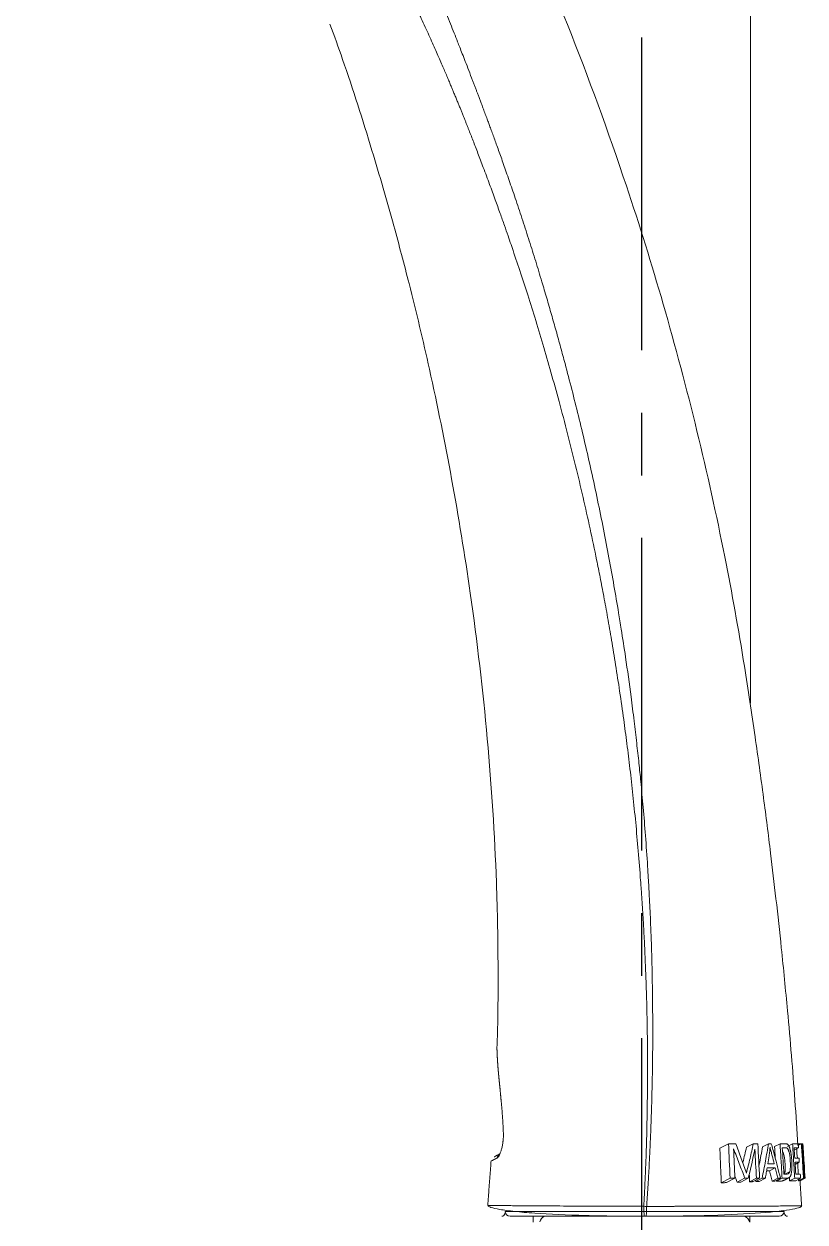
# Model space of a CAD drawing. Header units: millimetres. Extents: x 11618 to 13994, y -5897 to -2537.
# Drawn here: x 13410.7 to 13489.9, y -4143.2 to -4021.5 of the extents above; entities that cross this region are included whole.
import ezdxf

# ---------------------------------------------------------------- set-up
doc = ezdxf.new("R2010")
doc.units = ezdxf.units.MM
doc.linetypes.add('CENTERX2', pattern=[101.6, 63.5, -12.7, 12.7, -12.7])
doc.layers.add('CENTER', color=1, linetype='CENTERX2')

msp = doc.modelspace()

# ---------------------------------------------------------------- linework, layer by layer
at = {"linetype": 'Continuous', "lineweight": 18, "extrusion": (-1, -2.22045e-16, 0)}
for p, q in [((13484.39, -4090.48), (13484.39, -3810.15)), ((13481.29, -4135.68), (13482.17, -4135.21)), ((13483.99, -4135.58), (13484.68, -4135.21)), ((13485.62, -4135.53), (13486.23, -4135.21)), ((13487.4, -4135.21), (13486.84, -4135.51)), ((13488.16, -4135.48), (13488.67, -4135.21)), ((13488.84, -4135.86), (13489.28, -4135.62)), ((13489.27, -4135.37), (13489.57, -4135.21)), ((13489.61, -4135.24), (13489.67, -4135.21)), ((13486.33, -4137.96), (13486.92, -4137.65)), ((13487.92, -4138.3), (13488.39, -4138.05)), ((13488.93, -4137.33), (13489.35, -4137.1)), ((13481.44, -4139.18), (13482.34, -4138.71)), ((13481.98, -4139.16), (13482.82, -4138.71)), ((13483.05, -4139.11), (13483.81, -4138.71)), ((13483.44, -4139.1), (13484.18, -4138.71)), ((13484.31, -4139.07), (13485, -4138.71)), ((13484.66, -4139.06), (13485.33, -4138.71)), ((13484.93, -4139.06), (13485.58, -4138.71)), ((13485.27, -4139.05), (13485.91, -4138.71)), ((13486.6, -4139.02), (13487.19, -4138.71)), ((13486.87, -4139.01), (13487.44, -4138.71)), ((13487.04, -4139.01), (13487.61, -4138.71)), ((13488.37, -4138.98), (13488.89, -4138.71)), ((13488.99, -4138.97), (13489.49, -4138.71)), ((13489.29, -4138.97), (13489.78, -4138.71)), ((13489.34, -4138.97), (13489.83, -4138.71)), ((13489.4, -4138.97), (13489.89, -4138.71)), ((13489.43, -4138.97), (13489.91, -4138.71)), ((13489.45, -4138.97), (13489.94, -4138.71)), ((13473.37, -4142.58), (13460.01, -4142.58)), ((13462.35, -4142.59), (13462.35, -4143.18)), ((13487.31, -4142.58), (13474.08, -4142.58)), ((13484.35, -4143.18), (13484.35, -4142.59))]:
    msp.add_line(p, q, dxfattribs=at)
at = {"linetype": 'Continuous', "lineweight": 13, "extrusion": (-1, -2.22045e-16, 0)}
for p, q in [((13459.46, -4142.28), (13459.55, -4142.28)), ((13459.51, -4142.08), (13487.81, -4142.08)), ((13487.77, -4142.28), (13487.86, -4142.28))]:
    msp.add_line(p, q, dxfattribs=at)
at = {"linetype": 'Continuous', "lineweight": 18, "extrusion": (0, 0, -1)}
msp.add_arc((-13459.16, -4142.28), 0.3, 180, 270, dxfattribs=at)
at = {"linetype": 'Continuous', "lineweight": 18}
for centre, radius, start, end in [((13463.87, -4143.39), 0.89, 113.5195, 165.0459), ((13483.45, -4143.39), 0.89, 14.9541, 66.4805), ((13488.16, -4142.28), 0.3, 180, 270)]:
    msp.add_arc(centre, radius, start, end, dxfattribs=at)
at = {"linetype": 'Continuous', "lineweight": 13}
for centre, major_axis, ratio, start_param, end_param in [((13459.19, -4136.69), (0.235, -0.441), 0.9554, 3.141593, 4.174566), ((13473.65, -4141.58), (0, 1), 0.069635, 1.566439, 3.141593), ((13473.79, -4141.58), (0, -1), 0.074815, 0, 1.566995), ((13483.45, -4143.39), (0, -0.89), 0.999917, 1.831793, 2.731124)]:
    msp.add_ellipse(centre, major_axis=major_axis, ratio=ratio, start_param=start_param, end_param=end_param, dxfattribs=at)
at = {"linetype": 'Continuous', "lineweight": 18}
for centre, major_axis, start_param, end_param in [((13460.01, -4142.08), (0, -0.5), 4.712389, 6.283185), ((13487.31, -4142.08), (0, 0.5), 3.141593, 4.712389)]:
    msp.add_ellipse(centre, major_axis=major_axis, ratio=0.999985, start_param=start_param, end_param=end_param, dxfattribs=at)
for points, knots in [([(13489.22, -4135.41), (13489.12, -4133.86), (13488.82, -4129.3), (13488.26, -4122.61), (13487.59, -4115.8), (13487.01, -4110.46), (13486.41, -4105.38), (13485.71, -4099.9), (13484.84, -4093.57), (13483.61, -4085.4), (13481.76, -4075.02), (13479.04, -4062.75), (13475.7, -4050.19), (13471.41, -4036.39), (13466.21, -4022.17), (13460.17, -4008.04), (13455.37, -3998.11), (13451.98, -3991.56), (13449.55, -3987.05), (13446.38, -3981.39), (13442.09, -3974.16), (13436.69, -3965.62), (13429.58, -3956.59), (13420.9, -3947.68), (13414.23, -3942.32), (13410.68, -3939.79)], [0, 0, 0, 0, 0.021404, 0.063354, 0.09294, 0.116141, 0.137692, 0.163801, 0.192684, 0.226123, 0.278193, 0.338556, 0.40011, 0.458112, 0.538598, 0.609671, 0.67079, 0.691177, 0.711824, 0.741678, 0.781095, 0.828257, 0.88141, 0.939887, 1, 1, 1, 1]), ([(13441.72, -4021.54), (13442.17, -4022.73), (13443.7, -4026.97), (13445.85, -4033.8), (13448.07, -4041.4), (13449.64, -4047.37), (13450.84, -4052.23), (13452.35, -4058.82), (13454.17, -4067.83), (13456.21, -4080.34), (13457.82, -4094), (13458.54, -4105.3), (13458.76, -4113.32), (13458.8, -4118.64), (13458.78, -4122.84), (13458.68, -4125.35), (13458.67, -4125.7)], [0, 0, 0, 0, 0.035878, 0.127503, 0.202399, 0.259761, 0.301917, 0.343918, 0.451025, 0.561666, 0.702076, 0.839793, 0.881548, 0.928762, 0.990337, 1, 1, 1, 1]), ([(13458.7, -4126.11), (13458.7, -4126.1), (13458.7, -4126.09), (13458.7, -4126.08), (13458.7, -4126.07), (13458.7, -4126.05), (13458.7, -4126.04), (13458.7, -4126.03), (13458.69, -4126.02), (13458.69, -4126.01), (13458.69, -4125.99), (13458.69, -4125.98), (13458.69, -4125.97), (13458.69, -4125.96), (13458.69, -4125.95), (13458.69, -4125.94), (13458.69, -4125.93), (13458.69, -4125.92), (13458.69, -4125.91), (13458.69, -4125.9), (13458.69, -4125.89), (13458.69, -4125.88), (13458.69, -4125.87), (13458.69, -4125.86), (13458.69, -4125.85), (13458.69, -4125.84), (13458.69, -4125.83), (13458.69, -4125.83), (13458.69, -4125.82), (13458.69, -4125.81), (13458.68, -4125.79), (13458.68, -4125.75), (13458.68, -4125.72), (13458.68, -4125.7), (13458.68, -4125.69), (13458.68, -4125.7), (13458.68, -4125.72), (13458.68, -4125.75), (13458.68, -4125.79), (13458.69, -4125.82), (13458.69, -4125.84), (13458.69, -4125.85), (13458.69, -4125.87), (13458.69, -4125.89), (13458.69, -4125.91), (13458.69, -4125.93), (13458.69, -4125.96), (13458.69, -4125.98), (13458.69, -4126), (13458.7, -4126.03), (13458.7, -4126.05), (13458.7, -4126.08), (13458.7, -4126.1), (13458.7, -4126.11)], [0, 0, 0, 0, 0.008817, 0.01761, 0.026378, 0.035124, 0.043849, 0.052554, 0.061241, 0.069911, 0.078566, 0.087206, 0.095835, 0.104452, 0.113059, 0.121658, 0.13025, 0.138837, 0.14742, 0.156001, 0.16458, 0.17316, 0.181743, 0.190328, 0.198919, 0.207515, 0.21612, 0.224734, 0.233358, 0.241995, 0.250645, 0.313512, 0.375694, 0.437777, 0.500354, 0.562896, 0.624958, 0.687129, 0.749997, 0.767851, 0.785654, 0.803419, 0.821159, 0.838887, 0.856616, 0.874358, 0.892126, 0.909933, 0.927793, 0.945717, 0.963718, 0.981808, 1, 1, 1, 1]), ([(13458.7, -4126.11), (13458.7, -4126.12), (13458.7, -4126.15), (13458.7, -4126.2), (13458.7, -4126.24), (13458.7, -4126.29), (13458.71, -4126.33), (13458.71, -4126.38), (13458.71, -4126.42), (13458.71, -4126.47), (13458.72, -4126.51), (13458.72, -4126.56), (13458.72, -4126.61), (13458.72, -4126.65), (13458.73, -4126.7), (13458.73, -4126.74), (13458.73, -4126.79), (13458.73, -4126.84), (13458.74, -4126.88), (13458.74, -4126.93), (13458.74, -4126.98), (13458.75, -4127.02), (13458.75, -4127.07), (13458.75, -4127.12), (13458.76, -4127.17), (13458.76, -4127.21), (13458.76, -4127.26), (13458.77, -4127.31), (13458.77, -4127.36), (13458.78, -4127.4), (13458.78, -4127.45), (13458.78, -4127.5), (13458.79, -4127.55), (13458.79, -4127.6), (13458.8, -4127.65), (13458.8, -4127.69), (13458.8, -4127.74), (13458.81, -4127.79), (13458.81, -4127.84), (13458.82, -4127.89), (13458.82, -4127.94), (13458.83, -4127.99), (13458.83, -4128.04), (13458.83, -4128.09), (13458.84, -4128.14), (13458.84, -4128.19), (13458.85, -4128.24), (13458.85, -4128.29), (13458.86, -4128.34), (13458.86, -4128.39), (13458.87, -4128.44), (13458.87, -4128.49), (13458.88, -4128.54), (13458.88, -4128.59), (13458.89, -4128.64), (13458.89, -4128.69), (13458.9, -4128.74), (13458.9, -4128.79), (13458.91, -4128.84), (13458.91, -4128.9), (13458.92, -4128.95), (13458.92, -4129), (13458.93, -4129.05), (13458.93, -4129.1), (13458.94, -4129.15), (13458.94, -4129.21), (13458.95, -4129.26), (13458.95, -4129.31), (13458.96, -4129.36), (13458.97, -4129.42), (13458.97, -4129.47), (13458.98, -4129.52), (13458.98, -4129.57), (13458.99, -4129.63), (13458.99, -4129.68), (13459, -4129.73), (13459, -4129.8), (13459.01, -4129.89), (13459.02, -4130), (13459.03, -4130.1), (13459.04, -4130.2), (13459.05, -4130.31), (13459.06, -4130.41), (13459.07, -4130.52), (13459.08, -4130.62), (13459.09, -4130.73), (13459.1, -4130.84), (13459.11, -4130.94), (13459.12, -4131.05), (13459.13, -4131.16), (13459.14, -4131.27), (13459.15, -4131.37), (13459.16, -4131.48), (13459.17, -4131.59), (13459.18, -4131.7), (13459.19, -4131.81), (13459.2, -4131.92), (13459.21, -4132.03), (13459.21, -4132.14), (13459.22, -4132.25), (13459.23, -4132.36), (13459.24, -4132.47), (13459.25, -4132.58), (13459.25, -4132.69), (13459.26, -4132.81), (13459.27, -4132.92), (13459.27, -4133.03), (13459.28, -4133.15), (13459.29, -4133.26), (13459.29, -4133.37), (13459.3, -4133.49), (13459.3, -4133.6), (13459.31, -4133.72), (13459.31, -4133.83), (13459.32, -4133.95), (13459.32, -4134.06), (13459.33, -4134.14), (13459.33, -4134.18)], [0, 0, 0, 0, 0.006798, 0.01359, 0.020375, 0.027155, 0.033929, 0.040696, 0.047459, 0.054215, 0.060966, 0.067711, 0.074451, 0.081186, 0.087915, 0.094639, 0.101358, 0.108072, 0.114781, 0.121486, 0.128185, 0.13488, 0.14157, 0.148255, 0.154936, 0.161613, 0.168285, 0.174953, 0.181617, 0.188277, 0.194933, 0.201586, 0.208234, 0.214879, 0.22152, 0.228157, 0.234791, 0.241422, 0.248049, 0.254673, 0.261294, 0.267912, 0.274527, 0.28114, 0.287749, 0.294356, 0.30096, 0.307562, 0.314161, 0.320758, 0.327352, 0.333945, 0.340535, 0.347124, 0.35371, 0.360295, 0.366878, 0.373459, 0.380039, 0.386617, 0.393194, 0.39977, 0.406344, 0.412918, 0.41949, 0.426062, 0.432632, 0.439202, 0.445771, 0.45234, 0.458908, 0.465476, 0.472044, 0.478611, 0.485178, 0.491745, 0.498312, 0.510965, 0.523604, 0.536229, 0.548842, 0.561442, 0.574031, 0.586608, 0.599176, 0.611734, 0.624283, 0.636824, 0.649358, 0.661884, 0.674405, 0.686919, 0.69943, 0.711936, 0.724438, 0.736938, 0.749435, 0.761932, 0.774427, 0.786922, 0.799419, 0.811916, 0.824415, 0.836917, 0.849423, 0.861932, 0.874447, 0.886966, 0.899492, 0.912025, 0.924565, 0.937113, 0.94967, 0.962237, 0.974813, 0.987401, 1, 1, 1, 1]), ([(13459.33, -4134.18), (13459.33, -4134.19), (13459.33, -4134.2), (13459.33, -4134.22), (13459.33, -4134.24), (13459.33, -4134.26), (13459.33, -4134.28), (13459.33, -4134.3), (13459.33, -4134.32), (13459.33, -4134.34), (13459.33, -4134.36), (13459.33, -4134.38), (13459.33, -4134.4), (13459.33, -4134.42), (13459.33, -4134.44), (13459.33, -4134.46), (13459.33, -4134.48), (13459.33, -4134.5), (13459.33, -4134.52), (13459.33, -4134.55), (13459.33, -4134.57), (13459.32, -4134.62), (13459.32, -4134.69), (13459.31, -4134.79), (13459.3, -4134.89), (13459.28, -4135.03), (13459.26, -4135.2), (13459.23, -4135.39), (13459.19, -4135.58), (13459.14, -4135.75), (13459.09, -4135.92), (13459.04, -4136.08), (13458.99, -4136.22), (13458.94, -4136.33), (13458.9, -4136.41), (13458.87, -4136.46), (13458.84, -4136.51), (13458.82, -4136.54), (13458.81, -4136.57), (13458.79, -4136.58), (13458.78, -4136.59), (13458.77, -4136.6), (13458.76, -4136.62), (13458.75, -4136.63), (13458.74, -4136.63), (13458.73, -4136.64), (13458.72, -4136.65), (13458.71, -4136.66), (13458.71, -4136.66), (13458.7, -4136.66)], [0, 0, 0, 0, 0.006157, 0.012321, 0.018493, 0.024674, 0.030865, 0.037067, 0.043281, 0.049507, 0.055748, 0.062003, 0.068275, 0.074562, 0.080868, 0.087191, 0.093535, 0.099898, 0.106282, 0.112689, 0.119118, 0.125572, 0.156317, 0.187316, 0.218655, 0.250419, 0.312266, 0.374986, 0.437325, 0.499911, 0.562515, 0.624672, 0.68785, 0.74991, 0.781884, 0.813354, 0.844416, 0.875173, 0.886857, 0.898455, 0.909972, 0.921415, 0.932791, 0.944105, 0.955366, 0.966578, 0.97775, 0.988889, 1, 1, 1, 1]), ([(13482.17, -4135.21), (13482.23, -4135.21), (13482.3, -4135.21), (13482.42, -4135.21), (13482.48, -4135.21), (13482.67, -4135.21), (13482.79, -4135.21), (13482.91, -4135.21)], [0, 0, 0, 0, 0.250059, 0.250059, 0.500117, 0.500117, 1, 1, 1, 1]), ([(13482.91, -4135.21), (13483.1, -4135.7), (13483.29, -4136.2), (13483.56, -4136.95), (13483.65, -4137.2), (13483.83, -4137.7), (13483.92, -4137.95), (13484, -4138.2)], [0, 0, 0, 0, 0.5, 0.5, 0.75, 0.75, 1, 1, 1, 1]), ([(13483.99, -4135.58), (13483.88, -4136.08), (13483.76, -4136.59), (13483.63, -4137.1), (13483.63, -4137.12), (13483.63, -4137.13)], [0, 0, 0, 0, 0.976205, 0.976205, 1, 1, 1, 1]), ([(13484, -4138.2), (13484.05, -4137.95), (13484.11, -4137.7), (13484.24, -4137.21), (13484.3, -4136.96), (13484.47, -4136.21), (13484.58, -4135.71), (13484.68, -4135.21)], [0, 0, 0, 0, 0.25, 0.25, 0.5, 0.5, 1, 1, 1, 1]), ([(13484.68, -4135.21), (13484.72, -4135.21), (13484.76, -4135.21), (13484.83, -4135.21), (13484.87, -4135.21), (13484.99, -4135.21), (13485.06, -4135.21), (13485.14, -4135.21)], [0, 0, 0, 0, 0.250032, 0.250032, 0.500063, 0.500063, 1, 1, 1, 1]), ([(13485.62, -4135.53), (13485.52, -4136.12), (13485.41, -4136.71), (13485.29, -4137.35), (13485.27, -4137.4), (13485.26, -4137.46)], [0, 0, 0, 0, 0.917852, 0.917852, 1, 1, 1, 1]), ([(13485.58, -4138.71), (13485.7, -4138.13), (13485.82, -4137.54), (13486.03, -4136.38), (13486.14, -4135.79), (13486.23, -4135.21)], [0, 0, 0, 0, 0.5, 0.5, 1, 1, 1, 1]), ([(13486.39, -4135.58), (13486.38, -4135.72), (13486.37, -4135.87), (13486.33, -4136.15), (13486.31, -4136.29), (13486.25, -4136.71), (13486.2, -4136.99), (13486.15, -4137.27)], [0, 0, 0, 0, 0.25, 0.25, 0.5, 0.5, 1, 1, 1, 1]), ([(13486.23, -4135.21), (13486.26, -4135.21), (13486.28, -4135.21), (13486.33, -4135.21), (13486.35, -4135.21), (13486.42, -4135.21), (13486.47, -4135.21), (13486.51, -4135.21)], [0, 0, 0, 0, 0.250016, 0.250016, 0.500032, 0.500032, 1, 1, 1, 1]), ([(13486.82, -4137.27), (13486.75, -4136.99), (13486.68, -4136.71), (13486.57, -4136.29), (13486.53, -4136.15), (13486.46, -4135.86), (13486.42, -4135.72), (13486.39, -4135.58)], [0, 0, 0, 0, 0.5, 0.5, 0.75, 0.75, 1, 1, 1, 1]), ([(13486.51, -4135.21), (13486.63, -4135.61), (13486.74, -4136.01), (13486.95, -4136.79), (13487.05, -4137.17), (13487.25, -4137.94), (13487.34, -4138.32), (13487.44, -4138.71)], [0, 0, 0, 0, 0.34338, 0.34338, 0.67167, 0.67167, 1, 1, 1, 1]), ([(13487.61, -4138.71), (13487.59, -4138.42), (13487.58, -4138.12), (13487.54, -4137.54), (13487.53, -4137.25), (13487.47, -4136.37), (13487.44, -4135.79), (13487.4, -4135.21)], [0, 0, 0, 0, 0.250002, 0.250002, 0.500003, 0.500003, 1, 1, 1, 1]), ([(13487.4, -4135.21), (13487.48, -4135.21), (13487.55, -4135.21), (13487.7, -4135.21), (13487.77, -4135.21), (13487.87, -4135.21), (13487.91, -4135.21), (13487.96, -4135.21), (13487.97, -4135.21), (13488.01, -4135.21), (13488.02, -4135.22), (13488.07, -4135.23), (13488.11, -4135.24), (13488.15, -4135.27), (13488.17, -4135.28), (13488.19, -4135.3), (13488.2, -4135.31), (13488.22, -4135.33), (13488.22, -4135.34), (13488.26, -4135.38), (13488.29, -4135.43), (13488.32, -4135.49), (13488.32, -4135.5), (13488.34, -4135.53), (13488.34, -4135.54), (13488.36, -4135.59), (13488.37, -4135.61), (13488.4, -4135.7), (13488.42, -4135.77), (13488.44, -4135.85), (13488.45, -4135.87), (13488.46, -4135.9), (13488.46, -4135.92), (13488.47, -4135.97), (13488.48, -4136.01), (13488.5, -4136.12), (13488.51, -4136.19), (13488.53, -4136.33), (13488.54, -4136.41), (13488.56, -4136.56), (13488.57, -4136.64), (13488.58, -4136.79), (13488.59, -4136.86), (13488.6, -4137.09), (13488.61, -4137.24), (13488.61, -4137.43), (13488.61, -4137.47), (13488.61, -4137.54), (13488.61, -4137.58), (13488.6, -4137.69), (13488.6, -4137.77), (13488.59, -4137.87), (13488.59, -4137.91), (13488.58, -4137.98), (13488.58, -4138.02), (13488.57, -4138.12), (13488.55, -4138.19), (13488.53, -4138.28), (13488.53, -4138.31), (13488.51, -4138.37), (13488.5, -4138.4), (13488.49, -4138.44), (13488.48, -4138.45), (13488.47, -4138.47), (13488.47, -4138.49), (13488.45, -4138.52), (13488.44, -4138.54), (13488.42, -4138.57), (13488.41, -4138.58), (13488.4, -4138.59), (13488.39, -4138.6), (13488.37, -4138.62), (13488.36, -4138.63), (13488.31, -4138.67), (13488.28, -4138.68), (13488.23, -4138.7), (13488.22, -4138.7), (13488.18, -4138.7), (13488.17, -4138.71), (13488.12, -4138.71), (13488.08, -4138.71), (13487.91, -4138.71), (13487.76, -4138.71), (13487.61, -4138.71)], [0, 0, 0, 0, 0.0625, 0.0625, 0.125, 0.125, 0.15625, 0.15625, 0.171875, 0.171875, 0.1875, 0.1875, 0.21875, 0.21875, 0.234375, 0.234375, 0.242188, 0.242188, 0.25, 0.25, 0.28125, 0.28125, 0.289063, 0.289063, 0.296875, 0.296875, 0.3125, 0.3125, 0.34375, 0.34375, 0.351563, 0.351563, 0.359375, 0.359375, 0.375, 0.375, 0.40625, 0.40625, 0.4375, 0.4375, 0.46875, 0.46875, 0.5, 0.5, 0.5625, 0.5625, 0.578125, 0.578125, 0.59375, 0.59375, 0.625, 0.625, 0.640625, 0.640625, 0.65625, 0.65625, 0.6875, 0.6875, 0.703125, 0.703125, 0.71875, 0.71875, 0.726563, 0.726563, 0.734375, 0.734375, 0.75, 0.75, 0.757813, 0.757813, 0.765625, 0.765625, 0.78125, 0.78125, 0.8125, 0.8125, 0.828125, 0.828125, 0.84375, 0.84375, 0.875, 0.875, 1, 1, 1, 1]), ([(13488.39, -4138.05), (13488.41, -4137.99), (13488.42, -4137.92), (13488.43, -4137.83), (13488.43, -4137.81), (13488.44, -4137.78), (13488.44, -4137.76), (13488.44, -4137.7), (13488.45, -4137.67), (13488.45, -4137.55), (13488.46, -4137.48), (13488.45, -4137.32), (13488.45, -4137.24), (13488.45, -4137.08), (13488.44, -4137.01), (13488.44, -4136.85), (13488.43, -4136.77), (13488.42, -4136.65), (13488.42, -4136.61), (13488.41, -4136.54), (13488.4, -4136.5), (13488.39, -4136.38), (13488.37, -4136.31), (13488.35, -4136.19), (13488.35, -4136.16), (13488.33, -4136.1), (13488.33, -4136.09), (13488.32, -4136.05), (13488.31, -4136.04), (13488.3, -4135.99), (13488.29, -4135.95), (13488.27, -4135.91), (13488.27, -4135.89), (13488.25, -4135.86), (13488.25, -4135.85), (13488.23, -4135.8), (13488.21, -4135.78), (13488.19, -4135.74), (13488.19, -4135.73), (13488.17, -4135.71), (13488.16, -4135.7), (13488.14, -4135.68), (13488.12, -4135.67), (13488.09, -4135.65), (13488.07, -4135.64), (13488.02, -4135.63), (13487.99, -4135.62), (13487.92, -4135.62), (13487.88, -4135.62), (13487.78, -4135.62), (13487.7, -4135.62), (13487.63, -4135.62)], [0, 0, 0, 0, 0.0625, 0.0625, 0.078125, 0.078125, 0.09375, 0.09375, 0.125, 0.125, 0.1875, 0.1875, 0.25, 0.25, 0.3125, 0.3125, 0.375, 0.375, 0.40625, 0.40625, 0.4375, 0.4375, 0.5, 0.5, 0.53125, 0.53125, 0.546875, 0.546875, 0.5625, 0.5625, 0.59375, 0.59375, 0.609375, 0.609375, 0.625, 0.625, 0.65625, 0.65625, 0.671875, 0.671875, 0.6875, 0.6875, 0.71875, 0.71875, 0.75, 0.75, 0.8125, 0.8125, 0.875, 0.875, 1, 1, 1, 1]), ([(13488.89, -4138.71), (13488.87, -4138.42), (13488.85, -4138.12), (13488.82, -4137.54), (13488.8, -4137.25), (13488.75, -4136.37), (13488.71, -4135.79), (13488.67, -4135.21)], [0, 0, 0, 0, 0.250002, 0.250002, 0.500003, 0.500003, 1, 1, 1, 1]), ([(13488.67, -4135.21), (13488.73, -4135.21), (13488.79, -4135.21), (13488.89, -4135.21), (13488.95, -4135.21), (13489.09, -4135.21), (13489.18, -4135.21), (13489.26, -4135.21)], [0, 0, 0, 0, 0.25, 0.25, 0.5, 0.5, 1, 1, 1, 1]), ([(13489.78, -4138.71), (13489.77, -4138.42), (13489.75, -4138.12), (13489.71, -4137.54), (13489.7, -4137.25), (13489.64, -4136.37), (13489.6, -4135.79), (13489.57, -4135.21)], [0, 0, 0, 0, 0.250002, 0.250002, 0.500003, 0.500003, 1, 1, 1, 1]), ([(13489.57, -4135.21), (13489.57, -4135.21), (13489.57, -4135.21), (13489.58, -4135.21), (13489.58, -4135.21), (13489.6, -4135.21), (13489.6, -4135.21), (13489.61, -4135.21)], [0, 0, 0, 0, 0.250009, 0.250009, 0.500018, 0.500018, 1, 1, 1, 1]), ([(13489.61, -4135.21), (13489.63, -4135.5), (13489.65, -4135.79), (13489.69, -4136.37), (13489.7, -4136.67), (13489.76, -4137.54), (13489.79, -4138.12), (13489.83, -4138.71)], [0, 0, 0, 0, 0.250002, 0.250002, 0.500003, 0.500003, 1, 1, 1, 1]), ([(13489.89, -4138.71), (13489.87, -4138.42), (13489.85, -4138.12), (13489.82, -4137.54), (13489.8, -4137.25), (13489.75, -4136.37), (13489.71, -4135.79), (13489.67, -4135.21)], [0, 0, 0, 0, 0.250002, 0.250002, 0.500003, 0.500003, 1, 1, 1, 1]), ([(13458.7, -4136.66), (13458.7, -4136.66), (13458.69, -4136.67), (13458.67, -4136.68), (13458.66, -4136.68), (13458.64, -4136.69), (13458.63, -4136.7), (13458.61, -4136.71), (13458.6, -4136.71), (13458.59, -4136.72), (13458.57, -4136.73), (13458.56, -4136.74), (13458.55, -4136.74), (13458.53, -4136.75), (13458.52, -4136.76), (13458.51, -4136.76), (13458.49, -4136.77), (13458.48, -4136.78), (13458.47, -4136.78), (13458.46, -4136.79), (13458.45, -4136.79), (13458.43, -4136.8), (13458.42, -4136.81), (13458.41, -4136.81), (13458.4, -4136.82), (13458.39, -4136.82), (13458.38, -4136.83), (13458.37, -4136.83), (13458.36, -4136.84), (13458.35, -4136.84), (13458.34, -4136.85), (13458.33, -4136.85), (13458.32, -4136.86), (13458.31, -4136.86), (13458.3, -4136.87), (13458.29, -4136.87), (13458.29, -4136.88), (13458.28, -4136.88), (13458.27, -4136.88), (13458.26, -4136.89), (13458.25, -4136.89), (13458.25, -4136.9), (13458.24, -4136.9), (13458.23, -4136.9), (13458.23, -4136.91), (13458.22, -4136.91), (13458.21, -4136.91), (13458.21, -4136.92), (13458.2, -4136.92), (13458.19, -4136.92), (13458.19, -4136.93), (13458.18, -4136.93), (13458.18, -4136.93), (13458.17, -4136.93), (13458.17, -4136.94), (13458.16, -4136.94), (13458.16, -4136.94), (13458.16, -4136.94), (13458.15, -4136.94), (13458.15, -4136.95), (13458.15, -4136.95), (13458.14, -4136.95), (13458.14, -4136.95), (13458.14, -4136.95), (13458.13, -4136.95), (13458.13, -4136.96), (13458.13, -4136.96), (13458.13, -4136.96), (13458.13, -4136.96), (13458.12, -4136.96), (13458.12, -4136.96), (13458.12, -4136.96), (13458.12, -4136.96), (13458.12, -4136.96), (13458.12, -4136.96), (13458.12, -4136.96), (13458.12, -4136.96), (13458.12, -4136.96), (13458.12, -4136.96)], [0, 0, 0, 0, 0.013526, 0.027045, 0.040557, 0.054061, 0.067559, 0.081049, 0.094532, 0.108008, 0.121478, 0.13494, 0.148396, 0.161845, 0.175287, 0.188722, 0.202151, 0.215573, 0.228989, 0.242398, 0.2558, 0.269196, 0.282586, 0.295969, 0.309346, 0.322717, 0.336081, 0.34944, 0.362792, 0.376138, 0.389478, 0.402813, 0.416141, 0.429463, 0.44278, 0.45609, 0.469395, 0.482695, 0.495988, 0.509276, 0.522559, 0.535835, 0.549107, 0.562373, 0.575634, 0.588889, 0.602139, 0.615384, 0.628624, 0.641858, 0.655088, 0.668312, 0.681532, 0.694746, 0.707956, 0.721161, 0.734361, 0.747556, 0.760747, 0.773933, 0.787115, 0.800292, 0.813464, 0.826633, 0.839796, 0.852956, 0.866111, 0.879262, 0.892409, 0.905552, 0.918691, 0.931826, 0.944957, 0.958084, 0.971207, 0.984327, 0.997442, 1, 1, 1, 1]), ([(13481.29, -4135.68), (13481.32, -4136.26), (13481.34, -4136.85), (13481.38, -4137.72), (13481.39, -4138.01), (13481.42, -4138.6), (13481.43, -4138.89), (13481.44, -4139.18)], [0, 0, 0, 0, 0.499997, 0.499997, 0.749998, 0.749998, 1, 1, 1, 1]), ([(13483.81, -4138.71), (13483.64, -4138.21), (13483.45, -4137.71), (13483.07, -4136.72), (13482.88, -4136.22), (13482.68, -4135.73)], [0, 0, 0, 0, 0.5, 0.5, 1, 1, 1, 1]), ([(13487.65, -4136.02), (13487.66, -4136.03), (13487.66, -4136.03), (13487.68, -4136.06), (13487.69, -4136.09), (13487.71, -4136.13), (13487.72, -4136.14), (13487.73, -4136.17), (13487.74, -4136.19), (13487.76, -4136.23), (13487.78, -4136.3), (13487.8, -4136.37), (13487.81, -4136.42), (13487.82, -4136.44), (13487.82, -4136.48), (13487.83, -4136.49), (13487.84, -4136.55), (13487.85, -4136.59), (13487.86, -4136.66), (13487.87, -4136.74), (13487.88, -4136.82), (13487.89, -4136.89), (13487.89, -4136.93), (13487.9, -4137.05), (13487.91, -4137.13), (13487.92, -4137.29), (13487.92, -4137.36), (13487.92, -4137.52), (13487.93, -4137.6), (13487.93, -4137.72), (13487.93, -4137.76), (13487.92, -4137.83), (13487.92, -4137.87), (13487.92, -4137.95), (13487.91, -4137.99), (13487.91, -4138.04), (13487.91, -4138.06), (13487.9, -4138.1), (13487.9, -4138.11), (13487.89, -4138.2), (13487.87, -4138.27), (13487.85, -4138.33)], [0, 0, 0, 0, 0.012578, 0.012578, 0.059598, 0.059598, 0.083108, 0.083108, 0.106618, 0.106618, 0.153638, 0.200658, 0.200658, 0.224168, 0.224168, 0.247678, 0.247678, 0.294698, 0.294698, 0.341718, 0.388739, 0.388739, 0.435759, 0.435759, 0.529799, 0.529799, 0.623839, 0.623839, 0.717879, 0.717879, 0.764899, 0.764899, 0.81192, 0.81192, 0.85894, 0.85894, 0.88245, 0.88245, 0.90596, 0.90596, 1, 1, 1, 1]), ([(13486.09, -4137.65), (13486.08, -4137.74), (13486.06, -4137.82), (13486.03, -4138), (13486.02, -4138.09), (13485.97, -4138.35), (13485.94, -4138.53), (13485.91, -4138.71)], [0, 0, 0, 0, 0.250009, 0.250009, 0.500018, 0.500018, 1, 1, 1, 1]), ([(13486.15, -4137.27), (13486.21, -4137.27), (13486.27, -4137.27), (13486.38, -4137.27), (13486.44, -4137.27), (13486.61, -4137.27), (13486.72, -4137.27), (13486.82, -4137.27)], [0, 0, 0, 0, 0.25009, 0.25009, 0.50018, 0.50018, 1, 1, 1, 1]), ([(13486.33, -4137.96), (13486.35, -4138.05), (13486.38, -4138.14), (13486.42, -4138.31), (13486.45, -4138.4), (13486.52, -4138.66), (13486.56, -4138.84), (13486.6, -4139.02)], [0, 0, 0, 0, 0.250447, 0.250447, 0.500894, 0.500894, 1, 1, 1, 1]), ([(13487.19, -4138.71), (13487.16, -4138.62), (13487.14, -4138.53), (13487.1, -4138.35), (13487.08, -4138.27), (13487.01, -4138), (13486.96, -4137.82), (13486.92, -4137.65)], [0, 0, 0, 0, 0.250012, 0.250012, 0.500024, 0.500024, 1, 1, 1, 1]), ([(13488.09, -4138.3), (13488.12, -4138.3), (13488.15, -4138.29), (13488.19, -4138.28), (13488.2, -4138.28), (13488.23, -4138.27), (13488.24, -4138.26), (13488.27, -4138.24), (13488.28, -4138.23), (13488.3, -4138.21), (13488.31, -4138.21), (13488.32, -4138.19), (13488.34, -4138.17), (13488.35, -4138.14), (13488.37, -4138.11), (13488.37, -4138.1), (13488.38, -4138.07), (13488.38, -4138.06), (13488.39, -4138.05)], [0, 0, 0, 0, 0.25, 0.25, 0.375, 0.375, 0.5, 0.5, 0.625, 0.625, 0.6875, 0.6875, 0.75, 0.875, 0.875, 0.9375, 0.9375, 1, 1, 1, 1]), ([(13489.19, -4137.19), (13489.19, -4137.2), (13489.19, -4137.21), (13489.21, -4137.51), (13489.22, -4137.8), (13489.25, -4138.16), (13489.25, -4138.23), (13489.25, -4138.3)], [0, 0, 0, 0, 0.023305, 0.023305, 0.816959, 0.816959, 1, 1, 1, 1]), ([(13481.44, -4139.18), (13481.53, -4139.18), (13481.62, -4139.17), (13481.76, -4139.17), (13481.8, -4139.17), (13481.89, -4139.16), (13481.93, -4139.16), (13481.98, -4139.16)], [0, 0, 0, 0, 0.499916, 0.499916, 0.749947, 0.749947, 1, 1, 1, 1]), ([(13482.82, -4138.71), (13482.78, -4138.71), (13482.74, -4138.71), (13482.66, -4138.71), (13482.62, -4138.71), (13482.5, -4138.71), (13482.42, -4138.71), (13482.34, -4138.71)], [0, 0, 0, 0, 0.250025, 0.250025, 0.50005, 0.50005, 1, 1, 1, 1]), ([(13483.05, -4139.11), (13483.11, -4139.11), (13483.18, -4139.11), (13483.28, -4139.11), (13483.31, -4139.11), (13483.38, -4139.1), (13483.41, -4139.1), (13483.44, -4139.1)], [0, 0, 0, 0, 0.499947, 0.499947, 0.749967, 0.749967, 1, 1, 1, 1]), ([(13484.27, -4138.32), (13484.28, -4138.33), (13484.28, -4138.33), (13484.29, -4138.58), (13484.3, -4138.83), (13484.31, -4139.07)], [0, 0, 0, 0, 0.027292, 0.027292, 1, 1, 1, 1]), ([(13484.31, -4139.07), (13484.37, -4139.07), (13484.43, -4139.07), (13484.52, -4139.07), (13484.54, -4139.07), (13484.6, -4139.07), (13484.63, -4139.06), (13484.66, -4139.06)], [0, 0, 0, 0, 0.499951, 0.499951, 0.749969, 0.749969, 1, 1, 1, 1]), ([(13484.93, -4139.06), (13484.98, -4139.05), (13485.04, -4139.05), (13485.13, -4139.05), (13485.16, -4139.05), (13485.21, -4139.05), (13485.24, -4139.05), (13485.27, -4139.05)], [0, 0, 0, 0, 0.499945, 0.499945, 0.749965, 0.749965, 1, 1, 1, 1]), ([(13485.33, -4138.71), (13485.3, -4138.71), (13485.27, -4138.71), (13485.22, -4138.71), (13485.19, -4138.71), (13485.11, -4138.71), (13485.06, -4138.71), (13485, -4138.71)], [0, 0, 0, 0, 0.250016, 0.250016, 0.500033, 0.500033, 1, 1, 1, 1]), ([(13485.91, -4138.71), (13485.88, -4138.71), (13485.85, -4138.71), (13485.8, -4138.71), (13485.77, -4138.71), (13485.69, -4138.71), (13485.64, -4138.71), (13485.58, -4138.71)], [0, 0, 0, 0, 0.250018, 0.250018, 0.500036, 0.500036, 1, 1, 1, 1]), ([(13486.6, -4139.02), (13486.65, -4139.02), (13486.69, -4139.01), (13486.76, -4139.01), (13486.78, -4139.01), (13486.83, -4139.01), (13486.85, -4139.01), (13486.87, -4139.01)], [0, 0, 0, 0, 0.499953, 0.499953, 0.74997, 0.74997, 1, 1, 1, 1]), ([(13487.04, -4139.01), (13487.2, -4139), (13487.35, -4139), (13487.53, -4139), (13487.57, -4139), (13487.62, -4138.99), (13487.64, -4138.99), (13487.66, -4138.99), (13487.67, -4138.99), (13487.68, -4138.99), (13487.69, -4138.98), (13487.69, -4138.98)], [0, 0, 0, 0, 0.688053, 0.688053, 0.860067, 0.860067, 0.946073, 0.946073, 0.989077, 0.989077, 1, 1, 1, 1]), ([(13487.44, -4138.71), (13487.42, -4138.71), (13487.4, -4138.71), (13487.36, -4138.71), (13487.33, -4138.71), (13487.27, -4138.71), (13487.23, -4138.71), (13487.19, -4138.71)], [0, 0, 0, 0, 0.250016, 0.250016, 0.500032, 0.500032, 1, 1, 1, 1]), ([(13487.79, -4138.3), (13487.81, -4138.3), (13487.84, -4138.3), (13487.89, -4138.3), (13487.91, -4138.3), (13487.99, -4138.3), (13488.04, -4138.3), (13488.09, -4138.3)], [0, 0, 0, 0, 0.25003, 0.25003, 0.500059, 0.500059, 1, 1, 1, 1]), ([(13488.37, -4138.98), (13488.43, -4138.98), (13488.49, -4138.98), (13488.61, -4138.98), (13488.66, -4138.98), (13488.82, -4138.98), (13488.91, -4138.97), (13488.99, -4138.97)], [0, 0, 0, 0, 0.25, 0.25, 0.5, 0.5, 1, 1, 1, 1]), ([(13489.49, -4138.71), (13489.45, -4138.71), (13489.41, -4138.71), (13489.32, -4138.71), (13489.27, -4138.71), (13489.12, -4138.71), (13489.01, -4138.71), (13488.89, -4138.71)], [0, 0, 0, 0, 0.25, 0.25, 0.5, 0.5, 1, 1, 1, 1]), ([(13489.29, -4138.97), (13489.3, -4138.97), (13489.31, -4138.97), (13489.32, -4138.97), (13489.33, -4138.97), (13489.33, -4138.97), (13489.34, -4138.97), (13489.34, -4138.97)], [0, 0, 0, 0, 0.499974, 0.499974, 0.749983, 0.749983, 1, 1, 1, 1]), ([(13489.4, -4138.97), (13489.41, -4138.97), (13489.41, -4138.97), (13489.42, -4138.97), (13489.42, -4138.97), (13489.42, -4138.97), (13489.42, -4138.97), (13489.43, -4138.97)], [0, 0, 0, 0, 0.499976, 0.499976, 0.749985, 0.749985, 1, 1, 1, 1]), ([(13489.83, -4138.71), (13489.83, -4138.71), (13489.82, -4138.71), (13489.81, -4138.71), (13489.81, -4138.71), (13489.8, -4138.71), (13489.79, -4138.71), (13489.78, -4138.71)], [0, 0, 0, 0, 0.250009, 0.250009, 0.500018, 0.500018, 1, 1, 1, 1]), ([(13457.76, -4141.49), (13457.77, -4141.62), (13458.37, -4141.82), (13460.4, -4142.09), (13463.08, -4142.33), (13467.55, -4142.53), (13471.52, -4142.58), (13473.65, -4142.58)], [0, 0, 0, 0, 0.254417, 0.382037, 0.508258, 0.756596, 1, 1, 1, 1]), ([(13473.79, -4142.58), (13475.91, -4142.58), (13479.86, -4142.53), (13485.19, -4142.3), (13488.79, -4141.91), (13489.58, -4141.66), (13489.6, -4141.52)], [0, 0, 0, 0, 0.243442, 0.492225, 0.745163, 1, 1, 1, 1])]:
    msp.add_open_spline(points, degree=3, knots=knots, dxfattribs=at)
at = {"linetype": 'Continuous', "lineweight": 13}
for points, knots in [([(13448.9, -4009.54), (13448.91, -4009.56), (13448.93, -4009.6), (13448.96, -4009.67), (13448.99, -4009.74), (13449.02, -4009.82), (13449.06, -4009.91), (13449.1, -4010), (13449.15, -4010.1), (13449.19, -4010.2), (13449.24, -4010.31), (13449.29, -4010.43), (13449.35, -4010.55), (13449.4, -4010.68), (13449.46, -4010.82), (13449.53, -4010.97), (13449.59, -4011.12), (13449.66, -4011.27), (13449.74, -4011.44), (13449.81, -4011.61), (13449.89, -4011.79), (13449.97, -4011.98), (13450.05, -4012.17), (13450.14, -4012.38), (13450.32, -4012.78), (13450.58, -4013.38), (13450.93, -4014.21), (13451.29, -4015.05), (13451.7, -4016.02), (13452.16, -4017.11), (13452.65, -4018.29), (13453.11, -4019.42), (13453.55, -4020.49), (13453.95, -4021.5), (13454.32, -4022.44), (13454.64, -4023.22), (13454.91, -4023.92), (13455.17, -4024.58), (13455.48, -4025.37), (13455.83, -4026.28), (13456.11, -4027.03), (13456.33, -4027.6), (13456.45, -4027.93), (13456.56, -4028.21), (13456.64, -4028.42), (13456.69, -4028.57), (13456.76, -4028.74), (13456.82, -4028.91), (13456.89, -4029.09), (13456.96, -4029.28), (13457.05, -4029.52), (13457.18, -4029.85), (13457.32, -4030.22), (13457.44, -4030.55), (13457.54, -4030.81), (13457.63, -4031.06), (13457.75, -4031.36), (13457.89, -4031.74), (13458.06, -4032.21), (13458.25, -4032.73), (13458.45, -4033.29), (13458.67, -4033.9), (13458.91, -4034.55), (13459.16, -4035.25), (13459.42, -4036), (13459.7, -4036.8), (13459.99, -4037.64), (13460.3, -4038.53), (13460.74, -4039.82), (13461.29, -4041.5), (13461.96, -4043.56), (13462.61, -4045.62), (13463.19, -4047.56), (13463.73, -4049.36), (13464.21, -4051.03), (13464.68, -4052.69), (13465.14, -4054.35), (13465.91, -4057.22), (13466.98, -4061.39), (13468.29, -4067), (13469.3, -4071.81), (13470.04, -4075.7), (13470.55, -4078.53), (13470.96, -4080.94), (13471.35, -4083.36), (13471.79, -4086.2), (13472.22, -4089.31), (13472.59, -4092.23), (13472.85, -4094.48), (13473.08, -4096.52), (13473.3, -4098.69), (13473.52, -4101.14), (13473.76, -4104.01), (13473.92, -4106.4), (13474.05, -4108.45), (13474.15, -4110.28), (13474.27, -4112.76), (13474.37, -4115.5), (13474.43, -4118.19), (13474.47, -4120.5), (13474.48, -4122.51), (13474.48, -4123.95), (13474.48, -4124.93), (13474.48, -4125.54), (13474.47, -4126.15), (13474.46, -4126.75), (13474.46, -4127.35), (13474.45, -4127.95), (13474.44, -4128.54), (13474.43, -4129.13), (13474.41, -4129.72), (13474.4, -4130.3), (13474.38, -4130.87), (13474.37, -4131.45), (13474.35, -4132.02), (13474.33, -4132.58), (13474.31, -4133.14), (13474.29, -4133.7), (13474.27, -4134.25), (13474.24, -4134.8), (13474.22, -4135.35), (13474.2, -4135.89), (13474.17, -4136.43), (13474.14, -4136.96), (13474.12, -4137.49), (13474.09, -4138.01), (13474.06, -4138.54), (13474.03, -4139.05), (13474, -4139.57), (13473.97, -4140.08), (13473.93, -4140.58), (13473.9, -4141.08), (13473.88, -4141.42), (13473.87, -4141.58)], [0, 0, 0, 0, 0.000668, 0.0014, 0.002194, 0.003052, 0.003973, 0.004957, 0.006004, 0.007114, 0.008287, 0.009524, 0.010823, 0.012186, 0.013612, 0.015102, 0.016654, 0.018271, 0.01995, 0.021693, 0.023499, 0.025368, 0.027301, 0.029298, 0.031358, 0.03911, 0.046866, 0.054626, 0.062388, 0.07326, 0.083482, 0.093052, 0.101971, 0.110238, 0.117851, 0.124813, 0.129207, 0.134509, 0.14072, 0.147837, 0.155861, 0.158459, 0.161057, 0.163654, 0.164778, 0.165974, 0.167241, 0.16858, 0.16999, 0.171472, 0.172958, 0.175568, 0.179304, 0.181369, 0.183363, 0.185286, 0.187137, 0.190408, 0.194033, 0.198015, 0.202351, 0.207042, 0.212087, 0.217486, 0.223238, 0.229343, 0.2358, 0.242609, 0.249769, 0.265451, 0.281115, 0.29676, 0.31239, 0.32501, 0.337582, 0.350108, 0.362589, 0.375025, 0.414539, 0.456167, 0.49994, 0.521346, 0.542141, 0.562329, 0.574509, 0.595308, 0.624762, 0.642676, 0.659075, 0.673955, 0.68731, 0.706426, 0.7273, 0.749933, 0.758459, 0.771717, 0.789713, 0.812451, 0.831344, 0.848055, 0.862581, 0.874923, 0.879381, 0.883811, 0.888214, 0.892588, 0.896934, 0.901252, 0.905542, 0.909804, 0.914037, 0.918242, 0.922419, 0.926568, 0.930689, 0.934781, 0.938844, 0.94288, 0.946887, 0.950866, 0.954816, 0.958738, 0.962631, 0.966496, 0.970333, 0.974141, 0.977921, 0.981672, 0.985394, 0.989088, 0.992754, 0.996391, 1, 1, 1, 1]), ([(13473.58, -4141.57), (13473.58, -4141.49), (13473.59, -4141.33), (13473.6, -4141.09), (13473.62, -4140.84), (13473.63, -4140.58), (13473.64, -4140.33), (13473.65, -4140.07), (13473.67, -4139.8), (13473.68, -4139.54), (13473.69, -4139.27), (13473.7, -4138.99), (13473.72, -4138.72), (13473.73, -4138.44), (13473.74, -4138.15), (13473.75, -4137.87), (13473.76, -4137.57), (13473.78, -4137.28), (13473.79, -4136.98), (13473.8, -4136.68), (13473.81, -4136.37), (13473.82, -4136.07), (13473.83, -4135.75), (13473.84, -4135.44), (13473.85, -4135.12), (13473.86, -4134.8), (13473.87, -4134.47), (13473.87, -4134.14), (13473.88, -4133.81), (13473.89, -4133.47), (13473.9, -4133.13), (13473.9, -4132.79), (13473.91, -4132.44), (13473.92, -4132.09), (13473.92, -4131.73), (13473.93, -4131.37), (13473.93, -4131.01), (13473.94, -4130.65), (13473.94, -4130.28), (13473.95, -4129.91), (13473.95, -4129.53), (13473.95, -4129.15), (13473.95, -4128.77), (13473.95, -4128.39), (13473.96, -4128), (13473.96, -4127.6), (13473.96, -4127.21), (13473.95, -4126.81), (13473.95, -4126.4), (13473.95, -4126), (13473.95, -4125.58), (13473.94, -4125.17), (13473.94, -4124.75), (13473.94, -4124.33), (13473.93, -4123.91), (13473.92, -4123.48), (13473.92, -4123.05), (13473.91, -4122.61), (13473.9, -4122.18), (13473.89, -4121.73), (13473.88, -4121.29), (13473.87, -4120.84), (13473.86, -4120.39), (13473.84, -4119.93), (13473.83, -4119.47), (13473.81, -4119.01), (13473.8, -4118.54), (13473.78, -4118.07), (13473.76, -4117.6), (13473.74, -4117.12), (13473.72, -4116.64), (13473.7, -4116.16), (13473.68, -4115.67), (13473.66, -4115.18), (13473.64, -4114.69), (13473.61, -4114.19), (13473.58, -4113.69), (13473.56, -4113.19), (13473.53, -4112.68), (13473.5, -4112.17), (13473.47, -4111.66), (13473.43, -4111.14), (13473.4, -4110.62), (13473.37, -4110.1), (13473.33, -4109.57), (13473.29, -4109.04), (13473.19, -4107.68), (13473.02, -4105.53), (13472.76, -4102.63), (13472.48, -4099.85), (13472.18, -4097.18), (13471.87, -4094.63), (13471.52, -4092.01), (13471.14, -4089.34), (13470.73, -4086.65), (13470.32, -4084.15), (13469.92, -4081.84), (13469.53, -4079.71), (13469.16, -4077.77), (13468.7, -4075.48), (13468.13, -4072.77), (13467.42, -4069.58), (13466.66, -4066.36), (13465.85, -4063.12), (13465.01, -4059.95), (13464.17, -4056.92), (13463.34, -4054.07), (13462.52, -4051.35), (13461.71, -4048.76), (13460.91, -4046.31), (13460.27, -4044.41), (13459.78, -4042.99), (13459.42, -4041.93), (13458.98, -4040.71), (13458.48, -4039.32), (13457.91, -4037.76), (13457.42, -4036.43), (13457.02, -4035.38), (13456.75, -4034.68), (13456.5, -4034.02), (13456.26, -4033.39), (13456.02, -4032.79), (13455.83, -4032.3), (13455.68, -4031.92), (13455.56, -4031.62), (13455.44, -4031.31), (13455.31, -4030.99), (13455.18, -4030.65), (13455.03, -4030.3), (13454.89, -4029.94), (13454.73, -4029.56), (13454.57, -4029.17), (13454.4, -4028.77), (13454.24, -4028.38), (13454.09, -4028.01), (13453.93, -4027.62), (13453.74, -4027.18), (13453.53, -4026.69), (13453.3, -4026.15), (13453.04, -4025.55), (13452.76, -4024.9), (13452.45, -4024.2), (13452.12, -4023.46), (13451.77, -4022.66), (13451.39, -4021.82), (13451.07, -4021.12), (13450.81, -4020.56), (13450.64, -4020.17), (13450.46, -4019.8), (13450.29, -4019.44), (13450.13, -4019.09), (13449.97, -4018.75), (13449.82, -4018.42), (13449.67, -4018.11), (13449.53, -4017.8), (13449.39, -4017.51), (13449.26, -4017.23), (13449.13, -4016.96), (13449.01, -4016.71), (13448.89, -4016.46), (13448.78, -4016.22), (13448.67, -4016), (13448.57, -4015.78), (13448.47, -4015.58), (13448.38, -4015.38), (13448.29, -4015.2), (13448.2, -4015.03), (13448.12, -4014.86), (13448.05, -4014.71), (13447.98, -4014.56), (13447.91, -4014.43), (13447.87, -4014.34), (13447.85, -4014.3)], [0, 0, 0, 0, 0.001831, 0.003687, 0.005571, 0.00748, 0.009416, 0.011379, 0.013368, 0.015383, 0.017424, 0.019492, 0.021587, 0.023708, 0.025855, 0.028029, 0.030229, 0.032456, 0.034709, 0.036988, 0.039294, 0.041627, 0.043986, 0.046371, 0.048783, 0.051221, 0.053686, 0.056177, 0.058695, 0.061239, 0.06381, 0.066407, 0.06903, 0.071681, 0.074357, 0.07706, 0.07979, 0.082546, 0.085328, 0.088137, 0.090973, 0.093835, 0.096723, 0.099638, 0.10258, 0.105547, 0.108542, 0.111562, 0.11461, 0.117683, 0.120783, 0.12391, 0.127063, 0.130242, 0.133448, 0.13668, 0.139939, 0.143223, 0.146535, 0.149872, 0.153236, 0.156627, 0.160044, 0.163487, 0.166956, 0.170452, 0.173973, 0.177522, 0.181096, 0.184697, 0.188324, 0.191977, 0.195656, 0.199361, 0.203093, 0.206851, 0.210634, 0.214444, 0.21828, 0.222142, 0.22603, 0.229945, 0.233885, 0.23785, 0.241842, 0.24586, 0.249904, 0.272724, 0.294692, 0.315805, 0.336064, 0.355468, 0.374021, 0.395973, 0.416515, 0.435652, 0.453389, 0.46973, 0.484682, 0.498247, 0.52264, 0.547317, 0.572283, 0.597545, 0.623109, 0.646471, 0.668876, 0.690324, 0.710815, 0.730349, 0.748924, 0.75604, 0.764503, 0.774315, 0.78548, 0.798, 0.811879, 0.817754, 0.823378, 0.828752, 0.833875, 0.838747, 0.843368, 0.845659, 0.848064, 0.850583, 0.853215, 0.855961, 0.858821, 0.861795, 0.864883, 0.868084, 0.871398, 0.874825, 0.877525, 0.880682, 0.884298, 0.888372, 0.892904, 0.897894, 0.903341, 0.909244, 0.915605, 0.922421, 0.929693, 0.937419, 0.940959, 0.944408, 0.947766, 0.951034, 0.95421, 0.957296, 0.960291, 0.963195, 0.966009, 0.968732, 0.971364, 0.973906, 0.976357, 0.978718, 0.980988, 0.983168, 0.985258, 0.987257, 0.989165, 0.990984, 0.992712, 0.99435, 0.995897, 0.997355, 0.998723, 1, 1, 1, 1]), ([(13457.76, -4141.49), (13457.76, -4141.49), (13457.78, -4141.49), (13457.88, -4141.49), (13458.05, -4141.49), (13458.29, -4141.49), (13458.62, -4141.5), (13459.02, -4141.5), (13459.5, -4141.5), (13460.07, -4141.5), (13460.73, -4141.51), (13461.47, -4141.51), (13462.3, -4141.52), (13463.27, -4141.52), (13464.42, -4141.53), (13465.8, -4141.54), (13466.9, -4141.54), (13467.58, -4141.55), (13467.76, -4141.55), (13467.94, -4141.55), (13468.11, -4141.55), (13468.29, -4141.55), (13468.46, -4141.55), (13468.64, -4141.55), (13468.81, -4141.55), (13468.98, -4141.55), (13469.15, -4141.55), (13469.32, -4141.55), (13469.49, -4141.56), (13469.66, -4141.56), (13469.82, -4141.56), (13469.99, -4141.56), (13470.15, -4141.56), (13470.31, -4141.56), (13470.47, -4141.56), (13470.63, -4141.56), (13470.79, -4141.56), (13470.94, -4141.56), (13471.1, -4141.56), (13471.25, -4141.56), (13471.4, -4141.56), (13471.55, -4141.57), (13471.7, -4141.57), (13471.84, -4141.57), (13471.99, -4141.57), (13472.13, -4141.57), (13472.27, -4141.57), (13472.41, -4141.57), (13472.54, -4141.57), (13472.68, -4141.57), (13472.81, -4141.57), (13472.95, -4141.57), (13473.08, -4141.57), (13473.2, -4141.57), (13473.33, -4141.57), (13473.45, -4141.57), (13473.54, -4141.57), (13473.58, -4141.57)], [0, 0, 0, 0, 0.040618, 0.082754, 0.12571, 0.169482, 0.214067, 0.259463, 0.305675, 0.352704, 0.400548, 0.449203, 0.498665, 0.550579, 0.609511, 0.675457, 0.748402, 0.756169, 0.763861, 0.771477, 0.779017, 0.786482, 0.79387, 0.801183, 0.808421, 0.815582, 0.822668, 0.829678, 0.836612, 0.843471, 0.850253, 0.85696, 0.863592, 0.870147, 0.876627, 0.883031, 0.889359, 0.895611, 0.901788, 0.907888, 0.913913, 0.919862, 0.925735, 0.931533, 0.937254, 0.9429, 0.94847, 0.953964, 0.959382, 0.964725, 0.969992, 0.975182, 0.980298, 0.985337, 0.9903, 0.995188, 1, 1, 1, 1]), ([(13473.87, -4141.58), (13473.89, -4141.58), (13473.93, -4141.58), (13473.99, -4141.58), (13474.05, -4141.58), (13474.12, -4141.58), (13474.18, -4141.58), (13474.25, -4141.58), (13474.32, -4141.58), (13474.38, -4141.58), (13474.45, -4141.58), (13474.52, -4141.58), (13474.59, -4141.58), (13474.66, -4141.58), (13474.73, -4141.58), (13474.8, -4141.58), (13474.87, -4141.58), (13474.95, -4141.58), (13475.02, -4141.58), (13475.09, -4141.58), (13475.17, -4141.58), (13475.24, -4141.58), (13475.32, -4141.58), (13475.4, -4141.58), (13475.47, -4141.58), (13475.55, -4141.58), (13475.63, -4141.58), (13475.71, -4141.58), (13475.79, -4141.58), (13475.87, -4141.58), (13475.95, -4141.58), (13476.04, -4141.58), (13476.12, -4141.58), (13476.2, -4141.58), (13476.29, -4141.58), (13476.37, -4141.58), (13476.46, -4141.58), (13476.55, -4141.58), (13476.63, -4141.57), (13476.72, -4141.57), (13476.81, -4141.57), (13476.9, -4141.57), (13476.99, -4141.57), (13477.08, -4141.57), (13477.17, -4141.57), (13477.26, -4141.57), (13477.35, -4141.57), (13477.44, -4141.57), (13477.54, -4141.57), (13477.63, -4141.57), (13477.72, -4141.57), (13477.82, -4141.57), (13477.91, -4141.57), (13478.01, -4141.57), (13478.11, -4141.57), (13478.2, -4141.57), (13478.3, -4141.57), (13478.4, -4141.57), (13478.5, -4141.57), (13478.59, -4141.57), (13478.69, -4141.57), (13478.79, -4141.57), (13478.89, -4141.57), (13478.99, -4141.57), (13479.09, -4141.57), (13479.2, -4141.57), (13479.3, -4141.57), (13479.4, -4141.57), (13479.5, -4141.57), (13479.61, -4141.57), (13479.71, -4141.57), (13479.81, -4141.56), (13479.92, -4141.56), (13480.02, -4141.56), (13480.13, -4141.56), (13480.23, -4141.56), (13480.34, -4141.56), (13480.44, -4141.56), (13480.55, -4141.56), (13480.66, -4141.56), (13480.76, -4141.56), (13480.87, -4141.56), (13480.98, -4141.56), (13481.08, -4141.56), (13481.19, -4141.56), (13481.3, -4141.56), (13481.41, -4141.56), (13481.52, -4141.56), (13481.62, -4141.56), (13481.73, -4141.56), (13481.84, -4141.56), (13481.95, -4141.56), (13482.06, -4141.56), (13482.17, -4141.56), (13482.28, -4141.56), (13482.38, -4141.56), (13482.49, -4141.56), (13482.6, -4141.55), (13482.71, -4141.55), (13482.82, -4141.55), (13482.93, -4141.55), (13483.04, -4141.55), (13483.15, -4141.55), (13483.26, -4141.55), (13483.36, -4141.55), (13483.47, -4141.55), (13483.58, -4141.55), (13483.69, -4141.55), (13483.8, -4141.55), (13483.9, -4141.55), (13484.01, -4141.55), (13484.12, -4141.55), (13484.22, -4141.55), (13484.33, -4141.55), (13484.44, -4141.55), (13484.54, -4141.55), (13484.65, -4141.55), (13484.75, -4141.55), (13484.86, -4141.55), (13484.96, -4141.55), (13485.41, -4141.54), (13486.15, -4141.54), (13487.06, -4141.54), (13487.82, -4141.53), (13488.42, -4141.53), (13488.89, -4141.53), (13489.22, -4141.53), (13489.45, -4141.52), (13489.57, -4141.52), (13489.6, -4141.52), (13489.6, -4141.52), (13489.6, -4141.52)], [0, 0, 0, 0, 0.002439, 0.004907, 0.007406, 0.009934, 0.012492, 0.01508, 0.017697, 0.020345, 0.023022, 0.025729, 0.028466, 0.031233, 0.03403, 0.036857, 0.039713, 0.0426, 0.045516, 0.048462, 0.051438, 0.054443, 0.057479, 0.060545, 0.06364, 0.066765, 0.06992, 0.073105, 0.07632, 0.079565, 0.082839, 0.086144, 0.089478, 0.092842, 0.096236, 0.09966, 0.103114, 0.106598, 0.110111, 0.113655, 0.117228, 0.120831, 0.124464, 0.128127, 0.13182, 0.135543, 0.139295, 0.143078, 0.14689, 0.150732, 0.154604, 0.158506, 0.162438, 0.166399, 0.170391, 0.174412, 0.178463, 0.182544, 0.186655, 0.190796, 0.194967, 0.199167, 0.203398, 0.207658, 0.211948, 0.216268, 0.220618, 0.224998, 0.229407, 0.233847, 0.238316, 0.242816, 0.247345, 0.251904, 0.256493, 0.261112, 0.265761, 0.27044, 0.275149, 0.279888, 0.284657, 0.289456, 0.294285, 0.299143, 0.304032, 0.308951, 0.3139, 0.318879, 0.323887, 0.328926, 0.333995, 0.339093, 0.344222, 0.349381, 0.354569, 0.359788, 0.365037, 0.370315, 0.375624, 0.380962, 0.38633, 0.391729, 0.397157, 0.402615, 0.408103, 0.413621, 0.419169, 0.424747, 0.430355, 0.435993, 0.44166, 0.447358, 0.453085, 0.458843, 0.46463, 0.470447, 0.476294, 0.482171, 0.488078, 0.494015, 0.499982, 0.565916, 0.629248, 0.689969, 0.748071, 0.803556, 0.856429, 0.906683, 0.954314, 0.999319, 1, 1, 1, 1])]:
    msp.add_open_spline(points, degree=3, knots=knots, dxfattribs=at)
at = {"linetype": 'Continuous', "lineweight": 18}
for points, degree in [([(13482.34, -4138.71), (13482.28, -4137.54), (13482.23, -4136.37), (13482.17, -4135.21)], 3), ([(13485.14, -4135.21), (13485.21, -4136.37), (13485.27, -4137.54), (13485.33, -4138.71)], 3), ([(13486.84, -4135.51), (13486.87, -4135.89), (13486.89, -4136.28), (13486.91, -4136.67)], 3), ([(13487.63, -4135.62), (13487.68, -4136.51), (13487.74, -4137.4), (13487.79, -4138.3)], 3), ([(13488.83, -4135.62), (13488.85, -4135.98), (13488.87, -4136.34), (13488.89, -4136.69)], 3), ([(13489.28, -4135.62), (13489.16, -4135.62), (13489, -4135.62), (13488.83, -4135.62)], 3), ([(13489.22, -4135.21), (13489.37, -4135.21), (13489.52, -4135.21), (13489.67, -4135.21)], 3), ([(13489.26, -4135.21), (13489.27, -4135.35), (13489.27, -4135.48), (13489.28, -4135.62)], 3), ([(13489.67, -4135.21), (13489.68, -4135.21), (13489.69, -4135.21), (13489.69, -4135.21)], 3), ([(13489.69, -4135.21), (13489.7, -4135.21), (13489.71, -4135.21), (13489.72, -4135.21)], 3), ([(13489.69, -4135.21), (13489.77, -4135.96), (13489.82, -4136.71), (13489.87, -4137.46)], 3), ([(13489.78, -4136.16), (13489.75, -4135.68), (13489.72, -4135.21)], 2), ([(13458.38, -4136.56), (13458.39, -4136.55), (13458.58, -4136.45), (13458.95, -4136.25)], 3), ([(13482.68, -4135.73), (13482.73, -4136.72), (13482.78, -4137.71), (13482.82, -4138.71)], 3), ([(13484.85, -4135.78), (13484.64, -4136.76), (13484.42, -4137.74), (13484.18, -4138.71)], 3), ([(13485, -4138.71), (13484.95, -4137.73), (13484.9, -4136.75), (13484.85, -4135.78)], 3), ([(13488.89, -4136.69), (13489.06, -4136.69), (13489.21, -4136.69), (13489.33, -4136.69)], 3), ([(13489.09, -4135.72), (13489.11, -4136.05), (13489.13, -4136.37), (13489.16, -4136.69)], 3), ([(13489.33, -4136.69), (13489.34, -4136.83), (13489.34, -4136.97), (13489.35, -4137.1)], 3), ([(13489.74, -4135.96), (13489.83, -4137.33), (13489.91, -4138.71)], 2), ([(13489.94, -4138.71), (13489.89, -4137.79), (13489.83, -4136.87), (13489.74, -4135.96)], 3), ([(13458.08, -4136.96), (13457.74, -4141.49)], 1), ([(13486.04, -4137.97), (13486.14, -4137.96), (13486.24, -4137.96), (13486.33, -4137.96)], 3), ([(13486.92, -4137.65), (13486.66, -4137.65), (13486.38, -4137.65), (13486.09, -4137.65)], 3), ([(13488.92, -4137.1), (13488.94, -4137.5), (13488.97, -4137.9), (13488.99, -4138.3)], 3), ([(13489.35, -4137.1), (13489.23, -4137.1), (13489.09, -4137.1), (13488.92, -4137.1)], 3), ([(13489.87, -4137.49), (13489.84, -4137.11)], 1), ([(13482.82, -4138.52), (13482.9, -4138.72), (13482.97, -4138.92), (13483.05, -4139.11)], 3), ([(13484.18, -4138.71), (13484.06, -4138.71), (13483.94, -4138.71), (13483.81, -4138.71)], 3), ([(13484.96, -4138.9), (13484.95, -4138.96), (13484.94, -4139.01), (13484.93, -4139.06)], 3), ([(13487.04, -4138.92), (13487.04, -4138.95), (13487.04, -4138.98), (13487.04, -4139.01)], 3), ([(13487.66, -4139), (13488.23, -4138.7)], 1), ([(13488.35, -4138.62), (13488.36, -4138.74), (13488.36, -4138.86), (13488.37, -4138.98)], 3), ([(13488.99, -4138.3), (13489.18, -4138.3), (13489.33, -4138.3), (13489.46, -4138.3)], 3), ([(13489.28, -4138.82), (13489.29, -4138.87), (13489.29, -4138.92), (13489.29, -4138.97)], 3), ([(13489.4, -4138.94), (13489.4, -4138.95), (13489.4, -4138.96), (13489.4, -4138.97)], 3), ([(13489.59, -4141.52), (13489.41, -4138.72)], 1), ([(13489.46, -4138.3), (13489.47, -4138.43), (13489.48, -4138.57), (13489.49, -4138.71)], 3), ([(13489.91, -4138.71), (13489.91, -4138.71), (13489.9, -4138.71), (13489.89, -4138.71)], 3), ([(13473.58, -4141.57), (13473.67, -4141.58), (13473.77, -4141.58), (13473.87, -4141.58)], 3), ([(13473.79, -4142.58), (13473.74, -4142.58), (13473.7, -4142.58), (13473.65, -4142.58)], 3)]:
    msp.add_open_spline(points, degree=degree, dxfattribs=at)
at = {"layer": 'CENTER', "ltscale": 0.5}
msp.add_line((13473.39, -4715.06), (13473.39, -3469.4), dxfattribs=at)

doc.saveas('drawing.dxf')
